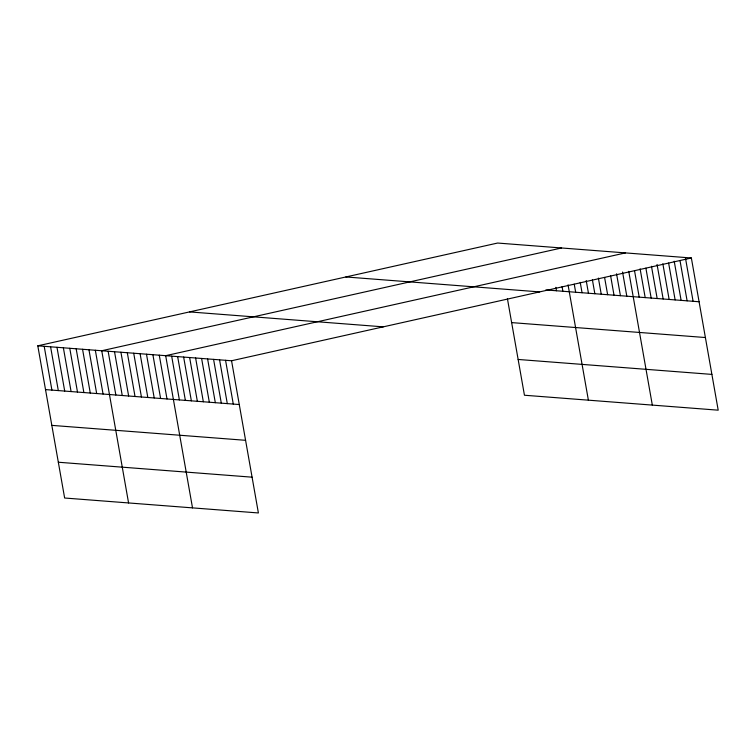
<?xml version="1.0" encoding="UTF-8"?>
<svg xmlns="http://www.w3.org/2000/svg" width="756" height="756" viewBox="0 0 756 756"><rect width="100%" height="100%" fill="white"/><g stroke="black" fill="none" stroke-linecap="round" stroke-linejoin="round"><path stroke-width="1.13" d="M37.8 345.823L231.553 360.763L258.391 512.955L64.638 498.015L37.8 345.823L497.609 243.045L691.362 257.985L718.2 410.177L524.447 395.237L507.437 298.752M561.547 247.977L101.739 350.746L128.577 502.948M625.486 252.901L165.677 355.679L192.515 507.871M231.553 360.763L691.362 257.985M545.823 289.945L699.083 301.757M345.87 276.961L539.623 291.901M511.642 322.604L705.395 337.535M189.539 311.907L383.292 326.847M518.143 359.459L711.887 374.4M45.521 389.595L239.274 404.536M51.824 425.373L245.577 440.313M58.325 462.237L252.079 477.178M685.371 257.522L693.091 301.294M679.994 260.518L687.11 300.841M674.21 261.207L681.118 300.378M668.625 263.05L675.127 299.915M662.842 263.74L669.136 299.452M657.058 264.43L663.154 298.989M651.474 266.273L657.162 298.525M645.889 268.115L651.171 298.062M640.105 268.805L645.189 297.609M634.52 270.648L639.198 297.146M628.737 271.338L652.324 405.103M622.547 271.999L626.809 296.191M616.556 273.804L620.421 295.7M610.574 275.619L614.023 295.199M604.583 277.433L607.635 294.708M598.393 278.085L601.237 294.216M592.411 279.9L594.849 293.725M586.212 280.561L588.452 293.233M580.23 282.366L582.054 292.742M574.239 284.18L575.666 292.241M568.049 284.842L588.385 400.17M562.067 286.647L562.88 291.258M555.868 287.308L556.482 290.767M225.562 360.3L233.283 404.073M219.571 359.837L227.291 403.61M213.589 359.374L221.3 403.146M207.598 358.911L215.318 402.693M201.606 358.448L209.327 402.23M195.615 357.985L203.336 401.767M189.633 357.522L197.354 401.304M183.642 357.068L191.362 400.841M177.651 356.605L185.371 400.378M171.669 356.142L179.38 399.915M159.28 355.188L167 398.96M152.892 354.696L160.603 398.469M146.494 354.205L154.215 397.977M140.096 353.704L147.817 397.486M133.708 353.213L141.429 396.995M127.31 352.721L135.031 396.503M120.922 352.23L128.643 396.002M114.525 351.738L122.245 395.511M108.136 351.247L115.848 395.019M95.341 350.255L103.062 394.037M88.953 349.763L96.673 393.545M82.555 349.272L90.276 393.044M76.167 348.781L83.878 392.553M69.769 348.289L77.49 392.062M63.372 347.788L71.092 391.57M56.983 347.297L64.704 391.079M50.586 346.806L58.306 390.587M44.198 346.314L51.909 390.087"/></g></svg>
